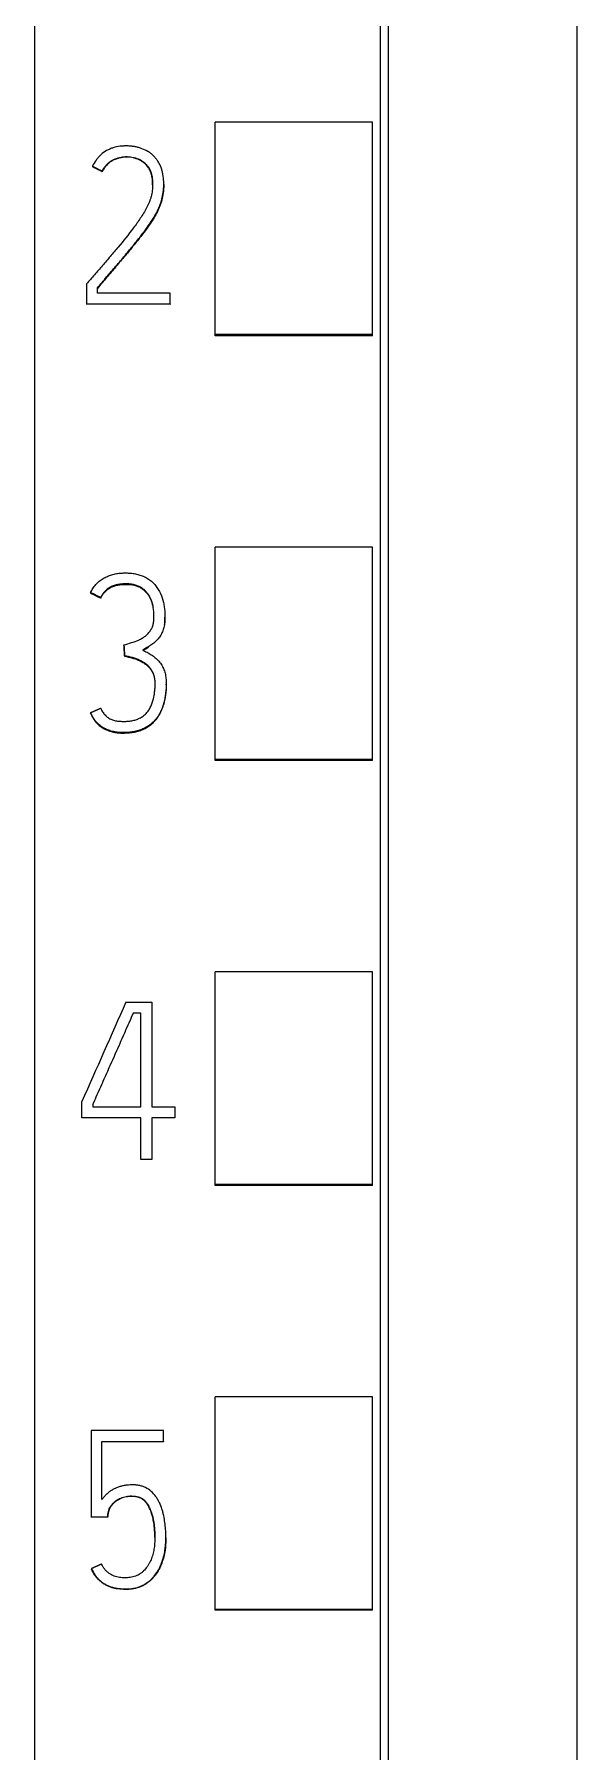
# Model space of a CAD drawing. Header units: millimetres. Extents: x 4137 to 6698, y 1400 to 3585.
# Drawn here: x 5285.45 to 5292.35, y 3271.33 to 3293.16 of the extents above; entities that cross this region are included whole.
import ezdxf

# ---------------------------------------------------------------- set-up
doc = ezdxf.new("R2010")
doc.units = ezdxf.units.MM
doc.layers.add('000-PI-Oprema', color=30, linetype='Continuous', lineweight=5)

msp = doc.modelspace()

# ---------------------------------------------------------------- linework, layer by layer
at = {"layer": '000-PI-Oprema', "color": 0, "linetype": 'ByBlock', "lineweight": 0}
for p, q in [((5285.448, 3360.459), (5285.448, 3247.041)), ((5289.848, 3358.178), (5289.848, 3249.363)), ((5287.748, 3289.342), (5287.748, 3292.044)), ((5289.748, 3292.044), (5287.748, 3292.044)), ((5289.748, 3289.342), (5289.748, 3292.044)), ((5286.187, 3291.483), (5286.187, 3291.476)), ((5286.312, 3291.419), (5286.312, 3291.413)), ((5287.095, 3291.251), (5287.095, 3291.257)), ((5286.113, 3289.987), (5286.113, 3289.732)), ((5286.251, 3289.87), (5286.251, 3289.937)), ((5287.178, 3289.87), (5286.251, 3289.87)), ((5287.178, 3289.732), (5287.178, 3289.87)), ((5286.113, 3289.732), (5286.113, 3289.725)), ((5286.113, 3289.732), (5287.178, 3289.732)), ((5287.178, 3289.732), (5287.178, 3289.725)), ((5287.748, 3289.328), (5287.748, 3289.342)), ((5289.748, 3289.342), (5287.748, 3289.342)), ((5289.748, 3289.328), (5287.748, 3289.328)), ((5289.748, 3289.328), (5289.748, 3289.342)), ((5287.748, 3283.941), (5287.748, 3286.642)), ((5289.748, 3286.642), (5287.748, 3286.642)), ((5289.748, 3283.941), (5289.748, 3286.642)), ((5286.164, 3286.063), (5286.164, 3286.057)), ((5286.292, 3285.999), (5286.292, 3285.993)), ((5287.11, 3285.745), (5287.11, 3285.751)), ((5286.588, 3285.398), (5286.588, 3285.392)), ((5286.597, 3285.259), (5286.597, 3285.253)), ((5287.127, 3284.891), (5287.127, 3284.898)), ((5286.164, 3284.536), (5286.164, 3284.53)), ((5287.748, 3283.928), (5287.748, 3283.941)), ((5289.748, 3283.941), (5287.748, 3283.941)), ((5289.748, 3283.928), (5287.748, 3283.928)), ((5289.748, 3283.928), (5289.748, 3283.941)), ((5287.748, 3278.539), (5287.748, 3281.241)), ((5289.748, 3281.241), (5287.748, 3281.241)), ((5289.748, 3278.539), (5289.748, 3281.241)), ((5286.613, 3280.856), (5286.943, 3280.856)), ((5286.943, 3280.856), (5286.943, 3279.525)), ((5286.802, 3280.718), (5286.705, 3280.718)), ((5286.802, 3279.525), (5286.802, 3280.718)), ((5286.053, 3279.387), (5286.053, 3279.592)), ((5286.192, 3279.562), (5286.192, 3279.525)), ((5286.192, 3279.525), (5286.802, 3279.525)), ((5286.943, 3279.525), (5287.237, 3279.525)), ((5287.237, 3279.525), (5287.237, 3279.387)), ((5286.802, 3279.387), (5286.053, 3279.387)), ((5286.802, 3278.857), (5286.802, 3279.387)), ((5286.943, 3279.387), (5286.943, 3278.857)), ((5287.237, 3279.387), (5286.943, 3279.387)), ((5286.943, 3278.857), (5286.802, 3278.857)), ((5287.748, 3278.528), (5287.748, 3278.539)), ((5289.748, 3278.539), (5287.748, 3278.539)), ((5289.748, 3278.528), (5287.748, 3278.528)), ((5289.748, 3278.528), (5289.748, 3278.539)), ((5287.748, 3273.138), (5287.748, 3275.839)), ((5289.748, 3275.839), (5287.748, 3275.839)), ((5289.748, 3273.138), (5289.748, 3275.839)), ((5286.169, 3275.411), (5286.169, 3274.313)), ((5287.093, 3275.411), (5286.169, 3275.411)), ((5287.093, 3275.273), (5287.093, 3275.411)), ((5286.308, 3274.535), (5286.308, 3275.273)), ((5286.308, 3275.273), (5287.093, 3275.273)), ((5287.093, 3275.273), (5287.093, 3275.266)), ((5286.169, 3274.313), (5286.169, 3274.307)), ((5286.169, 3274.313), (5286.38, 3274.313)), ((5286.38, 3274.313), (5286.38, 3274.307)), ((5287.121, 3274.048), (5287.121, 3274.054)), ((5286.175, 3273.656), (5286.175, 3273.65)), ((5287.748, 3273.128), (5287.748, 3273.138)), ((5289.748, 3273.138), (5287.748, 3273.138)), ((5289.748, 3273.128), (5287.748, 3273.128)), ((5289.748, 3273.128), (5289.748, 3273.138))]:
    msp.add_line(p, q, dxfattribs=at)
at = {"layer": '000-PI-Oprema', "color": 18, "linetype": 'ByBlock', "lineweight": 0, "true_color": 0x000000}
msp.add_ellipse((5296.271, 3240.933), major_axis=(441.592, 998.143), ratio=0.022901, start_param=1.540922, end_param=1.542189, dxfattribs=at)
at = {"layer": '000-PI-Oprema', "color": 0, "linetype": 'ByBlock', "lineweight": 0}
for points, knots in [([(5289.948, 3358.364), (5289.948, 3355.32), (5289.948, 3345.75), (5289.948, 3331.58), (5289.948, 3317.013), (5289.948, 3302.803), (5289.948, 3288.509), (5289.948, 3273.023), (5289.948, 3260.383), (5289.948, 3252.418), (5289.948, 3249.078)], [0, 0, 0, 0, 0.083934, 0.263736, 0.389889, 0.484142, 0.653794, 0.78188, 0.908517, 1, 1, 1, 1]), ([(5292.348, 3355.298), (5292.348, 3353.275), (5292.348, 3344.726), (5292.348, 3331.58), (5292.348, 3317.013), (5292.348, 3302.803), (5292.348, 3288.509), (5292.348, 3273.023), (5292.348, 3260.265), (5292.348, 3251.383), (5292.348, 3247.126), (5292.348, 3246.328)], [0, 0, 0, 0, 0.055935, 0.236292, 0.362833, 0.457376, 0.627551, 0.756032, 0.883059, 0.978086, 1, 1, 1, 1]), ([(5286.251, 3289.937), (5286.29, 3289.983), (5286.329, 3290.029), (5286.407, 3290.121), (5286.446, 3290.166), (5286.525, 3290.258), (5286.564, 3290.304), (5286.641, 3290.396), (5286.68, 3290.443), (5286.756, 3290.536), (5286.793, 3290.583), (5286.848, 3290.655), (5286.866, 3290.68), (5286.901, 3290.729), (5286.918, 3290.754), (5286.952, 3290.804), (5286.968, 3290.829), (5286.998, 3290.881), (5287.012, 3290.908), (5287.031, 3290.949), (5287.037, 3290.962), (5287.048, 3290.991), (5287.053, 3291.005), (5287.067, 3291.048), (5287.075, 3291.077), (5287.086, 3291.136), (5287.09, 3291.166), (5287.093, 3291.211), (5287.094, 3291.226), (5287.095, 3291.257), (5287.095, 3291.272), (5287.093, 3291.317), (5287.089, 3291.347), (5287.081, 3291.392), (5287.078, 3291.406), (5287.07, 3291.436), (5287.066, 3291.45), (5287.056, 3291.479), (5287.049, 3291.493), (5287.036, 3291.519), (5287.029, 3291.533), (5287.017, 3291.552), (5287.012, 3291.558), (5287.003, 3291.57), (5286.999, 3291.576), (5286.984, 3291.594), (5286.974, 3291.605), (5286.953, 3291.626), (5286.941, 3291.636), (5286.923, 3291.65), (5286.917, 3291.655), (5286.905, 3291.663), (5286.898, 3291.667), (5286.865, 3291.687), (5286.837, 3291.699), (5286.794, 3291.714), (5286.78, 3291.718), (5286.751, 3291.726), (5286.736, 3291.729), (5286.706, 3291.734), (5286.691, 3291.736), (5286.661, 3291.739), (5286.646, 3291.74), (5286.615, 3291.741), (5286.6, 3291.74), (5286.57, 3291.739), (5286.555, 3291.738), (5286.51, 3291.733), (5286.48, 3291.727), (5286.437, 3291.713), (5286.423, 3291.708), (5286.402, 3291.698), (5286.395, 3291.695), (5286.381, 3291.688), (5286.374, 3291.685), (5286.342, 3291.666), (5286.317, 3291.648), (5286.283, 3291.618), (5286.272, 3291.607), (5286.252, 3291.584), (5286.242, 3291.573), (5286.216, 3291.536), (5286.2, 3291.511), (5286.187, 3291.483)], [0, 0, 0, 0, 0.0625, 0.0625, 0.125, 0.125, 0.1875, 0.1875, 0.25, 0.25, 0.3125, 0.3125, 0.34375, 0.34375, 0.375, 0.375, 0.40625, 0.40625, 0.4375, 0.4375, 0.453125, 0.453125, 0.46875, 0.46875, 0.5, 0.5, 0.53125, 0.53125, 0.546875, 0.546875, 0.5625, 0.5625, 0.59375, 0.59375, 0.609375, 0.609375, 0.625, 0.625, 0.640625, 0.640625, 0.65625, 0.65625, 0.664063, 0.664063, 0.671875, 0.671875, 0.6875, 0.6875, 0.703125, 0.703125, 0.710938, 0.710938, 0.71875, 0.71875, 0.75, 0.75, 0.765625, 0.765625, 0.78125, 0.78125, 0.796875, 0.796875, 0.8125, 0.8125, 0.828125, 0.828125, 0.84375, 0.84375, 0.875, 0.875, 0.890625, 0.890625, 0.898438, 0.898438, 0.90625, 0.90625, 0.9375, 0.9375, 0.953125, 0.953125, 0.96875, 0.96875, 1, 1, 1, 1]), ([(5286.312, 3291.419), (5286.324, 3291.442), (5286.337, 3291.464), (5286.361, 3291.495), (5286.37, 3291.504), (5286.389, 3291.523), (5286.399, 3291.531), (5286.43, 3291.554), (5286.453, 3291.566), (5286.501, 3291.586), (5286.526, 3291.593), (5286.564, 3291.6), (5286.577, 3291.602), (5286.603, 3291.604), (5286.616, 3291.605), (5286.655, 3291.604), (5286.681, 3291.601), (5286.718, 3291.593), (5286.731, 3291.589), (5286.756, 3291.581), (5286.768, 3291.576), (5286.803, 3291.56), (5286.825, 3291.546), (5286.855, 3291.522), (5286.865, 3291.513), (5286.883, 3291.494), (5286.891, 3291.484), (5286.902, 3291.468), (5286.906, 3291.462), (5286.912, 3291.451), (5286.921, 3291.434), (5286.928, 3291.416), (5286.937, 3291.391), (5286.94, 3291.378), (5286.945, 3291.353), (5286.947, 3291.34), (5286.951, 3291.314), (5286.952, 3291.302), (5286.953, 3291.276), (5286.953, 3291.263), (5286.953, 3291.237), (5286.953, 3291.224), (5286.951, 3291.198), (5286.95, 3291.185), (5286.945, 3291.147), (5286.94, 3291.121), (5286.93, 3291.084), (5286.926, 3291.071), (5286.918, 3291.047), (5286.913, 3291.035), (5286.898, 3290.999), (5286.887, 3290.975), (5286.864, 3290.93), (5286.851, 3290.908), (5286.824, 3290.864), (5286.81, 3290.842), (5286.768, 3290.778), (5286.738, 3290.737), (5286.645, 3290.613), (5286.58, 3290.533), (5286.481, 3290.415), (5286.448, 3290.376), (5286.381, 3290.298), (5286.348, 3290.259), (5286.281, 3290.181), (5286.247, 3290.142), (5286.18, 3290.064), (5286.146, 3290.025), (5286.113, 3289.987)], [0, 0, 0, 0, 0.03125, 0.03125, 0.046875, 0.046875, 0.0625, 0.0625, 0.09375, 0.09375, 0.125, 0.125, 0.140625, 0.140625, 0.15625, 0.15625, 0.1875, 0.1875, 0.203125, 0.203125, 0.21875, 0.21875, 0.25, 0.25, 0.265625, 0.265625, 0.28125, 0.28125, 0.289062, 0.289062, 0.296875, 0.3125, 0.3125, 0.328125, 0.328125, 0.34375, 0.34375, 0.359375, 0.359375, 0.375, 0.375, 0.390625, 0.390625, 0.40625, 0.40625, 0.4375, 0.4375, 0.453125, 0.453125, 0.46875, 0.46875, 0.5, 0.5, 0.53125, 0.53125, 0.5625, 0.5625, 0.625, 0.625, 0.75, 0.75, 0.8125, 0.8125, 0.875, 0.875, 0.9375, 0.9375, 1, 1, 1, 1]), ([(5286.953, 3291.248), (5286.953, 3291.258), (5286.953, 3291.269), (5286.952, 3291.292), (5286.951, 3291.305), (5286.948, 3291.33), (5286.946, 3291.343), (5286.941, 3291.369), (5286.937, 3291.381), (5286.93, 3291.406), (5286.925, 3291.418), (5286.917, 3291.436), (5286.914, 3291.442), (5286.907, 3291.453), (5286.904, 3291.459), (5286.886, 3291.486), (5286.868, 3291.505), (5286.843, 3291.526), (5286.837, 3291.53), (5286.827, 3291.537), (5286.811, 3291.548), (5286.782, 3291.564), (5286.758, 3291.574), (5286.733, 3291.583), (5286.721, 3291.586), (5286.683, 3291.595), (5286.657, 3291.598), (5286.605, 3291.599), (5286.566, 3291.595), (5286.528, 3291.586), (5286.503, 3291.579), (5286.49, 3291.575), (5286.466, 3291.565), (5286.454, 3291.56), (5286.432, 3291.547), (5286.42, 3291.54), (5286.389, 3291.517), (5286.37, 3291.499), (5286.346, 3291.469), (5286.338, 3291.458), (5286.324, 3291.436), (5286.318, 3291.425), (5286.312, 3291.413)], [0, 0, 0, 0, 0.034384, 0.034384, 0.076368, 0.076368, 0.118351, 0.118351, 0.160334, 0.160334, 0.202317, 0.202317, 0.223309, 0.223309, 0.244301, 0.244301, 0.328267, 0.328267, 0.349259, 0.349259, 0.370251, 0.412234, 0.454217, 0.454217, 0.496201, 0.496201, 0.580167, 0.580167, 0.664134, 0.706117, 0.706117, 0.7481, 0.7481, 0.790084, 0.790084, 0.832067, 0.832067, 0.916033, 0.916033, 0.958017, 0.958017, 1, 1, 1, 1]), ([(5287.095, 3291.25), (5287.095, 3291.245), (5287.095, 3291.239), (5287.094, 3291.218), (5287.093, 3291.203), (5287.09, 3291.158), (5287.086, 3291.128), (5287.074, 3291.069), (5287.067, 3291.04), (5287.053, 3290.997), (5287.047, 3290.983), (5287.036, 3290.954), (5287.03, 3290.94), (5287.011, 3290.899), (5286.997, 3290.873), (5286.967, 3290.821), (5286.95, 3290.796), (5286.917, 3290.746), (5286.9, 3290.721), (5286.865, 3290.673), (5286.847, 3290.648), (5286.793, 3290.576), (5286.755, 3290.529), (5286.679, 3290.436), (5286.641, 3290.39), (5286.563, 3290.297), (5286.524, 3290.252), (5286.446, 3290.16), (5286.407, 3290.114), (5286.329, 3290.022), (5286.29, 3289.976), (5286.251, 3289.93)], [0, 0, 0, 0, 0.010377, 0.010377, 0.038652, 0.038652, 0.095202, 0.095202, 0.151752, 0.151752, 0.180027, 0.180027, 0.208302, 0.208302, 0.264851, 0.264851, 0.321401, 0.321401, 0.377951, 0.377951, 0.434501, 0.434501, 0.547601, 0.547601, 0.660701, 0.660701, 0.7738, 0.7738, 0.8869, 0.8869, 1, 1, 1, 1]), ([(5286.164, 3286.063), (5286.172, 3286.082), (5286.192, 3286.117), (5286.216, 3286.149), (5286.237, 3286.172), (5286.244, 3286.179), (5286.258, 3286.193), (5286.266, 3286.2), (5286.289, 3286.219), (5286.306, 3286.231), (5286.332, 3286.246), (5286.341, 3286.252), (5286.359, 3286.261), (5286.368, 3286.265), (5286.395, 3286.278), (5286.414, 3286.285), (5286.443, 3286.293), (5286.453, 3286.296), (5286.473, 3286.3), (5286.483, 3286.302), (5286.513, 3286.307), (5286.553, 3286.312), (5286.593, 3286.313), (5286.633, 3286.312), (5286.653, 3286.312), (5286.693, 3286.308), (5286.714, 3286.305), (5286.753, 3286.297), (5286.773, 3286.292), (5286.811, 3286.28), (5286.83, 3286.273), (5286.857, 3286.26), (5286.866, 3286.255), (5286.884, 3286.245), (5286.893, 3286.24), (5286.918, 3286.223), (5286.933, 3286.211), (5286.956, 3286.191), (5286.963, 3286.184), (5286.977, 3286.169), (5286.983, 3286.161), (5287.016, 3286.122), (5287.036, 3286.088), (5287.07, 3286.014), (5287.082, 3285.975), (5287.095, 3285.917), (5287.099, 3285.897), (5287.104, 3285.857), (5287.106, 3285.837), (5287.109, 3285.797), (5287.11, 3285.777), (5287.11, 3285.736), (5287.11, 3285.716), (5287.107, 3285.676), (5287.104, 3285.656), (5287.096, 3285.616), (5287.091, 3285.597), (5287.076, 3285.559), (5287.067, 3285.541), (5287.052, 3285.515), (5287.046, 3285.506), (5287.035, 3285.49), (5287.028, 3285.482), (5287.009, 3285.459), (5286.995, 3285.445), (5286.972, 3285.425), (5286.964, 3285.418), (5286.948, 3285.406), (5286.94, 3285.4), (5286.915, 3285.383), (5286.898, 3285.373), (5286.863, 3285.353), (5286.845, 3285.343), (5286.827, 3285.334)], [0, 0, 0, 0, 0.03125, 0.0625, 0.0625, 0.078125, 0.078125, 0.09375, 0.09375, 0.125, 0.125, 0.140625, 0.140625, 0.15625, 0.15625, 0.1875, 0.1875, 0.203125, 0.203125, 0.21875, 0.21875, 0.25, 0.28125, 0.28125, 0.3125, 0.3125, 0.34375, 0.34375, 0.375, 0.375, 0.40625, 0.40625, 0.421875, 0.421875, 0.4375, 0.4375, 0.46875, 0.46875, 0.484375, 0.484375, 0.5, 0.5, 0.5625, 0.5625, 0.625, 0.625, 0.65625, 0.65625, 0.6875, 0.6875, 0.71875, 0.71875, 0.75, 0.75, 0.78125, 0.78125, 0.8125, 0.8125, 0.84375, 0.84375, 0.859375, 0.859375, 0.875, 0.875, 0.90625, 0.90625, 0.921875, 0.921875, 0.9375, 0.9375, 0.96875, 0.96875, 1, 1, 1, 1]), ([(5286.588, 3285.398), (5286.62, 3285.407), (5286.651, 3285.417), (5286.714, 3285.437), (5286.746, 3285.446), (5286.791, 3285.467), (5286.806, 3285.475), (5286.834, 3285.492), (5286.848, 3285.501), (5286.867, 3285.516), (5286.874, 3285.521), (5286.886, 3285.533), (5286.892, 3285.539), (5286.908, 3285.557), (5286.918, 3285.57), (5286.931, 3285.591), (5286.936, 3285.598), (5286.943, 3285.613), (5286.947, 3285.62), (5286.956, 3285.644), (5286.96, 3285.659), (5286.966, 3285.692), (5286.967, 3285.708), (5286.969, 3285.742), (5286.969, 3285.758), (5286.968, 3285.807), (5286.966, 3285.84), (5286.958, 3285.889), (5286.954, 3285.905), (5286.948, 3285.929), (5286.946, 3285.937), (5286.94, 3285.953), (5286.938, 3285.961), (5286.928, 3285.984), (5286.921, 3285.999), (5286.905, 3286.028), (5286.896, 3286.042), (5286.875, 3286.068), (5286.864, 3286.08), (5286.847, 3286.098), (5286.84, 3286.103), (5286.827, 3286.113), (5286.821, 3286.118), (5286.799, 3286.132), (5286.785, 3286.14), (5286.754, 3286.152), (5286.738, 3286.157), (5286.706, 3286.165), (5286.689, 3286.168), (5286.657, 3286.172), (5286.64, 3286.173), (5286.607, 3286.174), (5286.59, 3286.174), (5286.557, 3286.172), (5286.54, 3286.17), (5286.508, 3286.165), (5286.492, 3286.161), (5286.468, 3286.154), (5286.46, 3286.152), (5286.444, 3286.146), (5286.436, 3286.143), (5286.421, 3286.135), (5286.414, 3286.132), (5286.4, 3286.123), (5286.393, 3286.118), (5286.373, 3286.104), (5286.36, 3286.093), (5286.337, 3286.069), (5286.326, 3286.056), (5286.307, 3286.029), (5286.299, 3286.014), (5286.292, 3285.999)], [0, 0, 0, 0, 0.0625, 0.0625, 0.125, 0.125, 0.15625, 0.15625, 0.1875, 0.1875, 0.203125, 0.203125, 0.21875, 0.21875, 0.25, 0.25, 0.265625, 0.265625, 0.28125, 0.28125, 0.3125, 0.3125, 0.34375, 0.34375, 0.375, 0.375, 0.4375, 0.4375, 0.46875, 0.46875, 0.484375, 0.484375, 0.5, 0.5, 0.53125, 0.53125, 0.5625, 0.5625, 0.59375, 0.59375, 0.609375, 0.609375, 0.625, 0.625, 0.65625, 0.65625, 0.6875, 0.6875, 0.71875, 0.71875, 0.75, 0.75, 0.78125, 0.78125, 0.8125, 0.8125, 0.84375, 0.84375, 0.859375, 0.859375, 0.875, 0.875, 0.890625, 0.890625, 0.90625, 0.90625, 0.9375, 0.9375, 0.96875, 0.96875, 1, 1, 1, 1]), ([(5286.292, 3285.993), (5286.299, 3286.008), (5286.307, 3286.022), (5286.326, 3286.049), (5286.336, 3286.062), (5286.353, 3286.08), (5286.359, 3286.086), (5286.372, 3286.097), (5286.378, 3286.102), (5286.392, 3286.112), (5286.399, 3286.116), (5286.413, 3286.125), (5286.42, 3286.128), (5286.442, 3286.139), (5286.458, 3286.145), (5286.49, 3286.155), (5286.506, 3286.158), (5286.538, 3286.164), (5286.555, 3286.165), (5286.588, 3286.168), (5286.605, 3286.168), (5286.654, 3286.167), (5286.687, 3286.164), (5286.727, 3286.154), (5286.736, 3286.152), (5286.751, 3286.147), (5286.759, 3286.144), (5286.782, 3286.135), (5286.797, 3286.127), (5286.818, 3286.114), (5286.825, 3286.109), (5286.838, 3286.099), (5286.844, 3286.093), (5286.862, 3286.076), (5286.874, 3286.064), (5286.889, 3286.044), (5286.894, 3286.038), (5286.903, 3286.024), (5286.916, 3286.003), (5286.927, 3285.981), (5286.94, 3285.95), (5286.945, 3285.934), (5286.953, 3285.904), (5286.956, 3285.891), (5286.959, 3285.877)], [0, 0, 0, 0, 0.055991, 0.055991, 0.111982, 0.111982, 0.139978, 0.139978, 0.167973, 0.167973, 0.195969, 0.195969, 0.223964, 0.223964, 0.279955, 0.279955, 0.335946, 0.335946, 0.391937, 0.391937, 0.447928, 0.447928, 0.55991, 0.55991, 0.587906, 0.587906, 0.615901, 0.615901, 0.671892, 0.671892, 0.699888, 0.699888, 0.727884, 0.727884, 0.783875, 0.783875, 0.81187, 0.81187, 0.839866, 0.895857, 0.895857, 0.951848, 0.951848, 1, 1, 1, 1]), ([(5287.104, 3285.652), (5287.106, 3285.664), (5287.107, 3285.676), (5287.109, 3285.707), (5287.11, 3285.726), (5287.11, 3285.744)], [0, 0, 0, 0, 0.4, 0.4, 1, 1, 1, 1]), ([(5286.827, 3285.334), (5286.846, 3285.325), (5286.864, 3285.314), (5286.9, 3285.293), (5286.918, 3285.282), (5286.954, 3285.259), (5286.971, 3285.247), (5286.995, 3285.227), (5287.003, 3285.22), (5287.018, 3285.205), (5287.025, 3285.197), (5287.046, 3285.174), (5287.058, 3285.157), (5287.074, 3285.129), (5287.079, 3285.12), (5287.089, 3285.101), (5287.093, 3285.091), (5287.104, 3285.062), (5287.11, 3285.042), (5287.117, 3285.011), (5287.119, 3285), (5287.122, 3284.979), (5287.124, 3284.969), (5287.126, 3284.937), (5287.127, 3284.916), (5287.126, 3284.875), (5287.126, 3284.854), (5287.123, 3284.812), (5287.121, 3284.791), (5287.116, 3284.749), (5287.112, 3284.728), (5287.1, 3284.667), (5287.089, 3284.627), (5287.069, 3284.578), (5287.065, 3284.569), (5287.056, 3284.549), (5287.051, 3284.54), (5287.036, 3284.512), (5287.025, 3284.494), (5287, 3284.46), (5286.987, 3284.444), (5286.965, 3284.421), (5286.957, 3284.414), (5286.941, 3284.399), (5286.933, 3284.393), (5286.908, 3284.373), (5286.891, 3284.362), (5286.863, 3284.346), (5286.854, 3284.341), (5286.835, 3284.332), (5286.825, 3284.328), (5286.776, 3284.308), (5286.735, 3284.298), (5286.672, 3284.288), (5286.651, 3284.286), (5286.609, 3284.284), (5286.588, 3284.284), (5286.546, 3284.284), (5286.525, 3284.285), (5286.493, 3284.289), (5286.483, 3284.29), (5286.462, 3284.294), (5286.451, 3284.296), (5286.42, 3284.303), (5286.4, 3284.31), (5286.371, 3284.322), (5286.361, 3284.326), (5286.342, 3284.335), (5286.333, 3284.34), (5286.305, 3284.356), (5286.288, 3284.368), (5286.264, 3284.389), (5286.256, 3284.396), (5286.241, 3284.411), (5286.234, 3284.419), (5286.214, 3284.444), (5286.203, 3284.462), (5286.182, 3284.498), (5286.172, 3284.517), (5286.164, 3284.536)], [0, 0, 0, 0, 0.03125, 0.03125, 0.0625, 0.0625, 0.09375, 0.09375, 0.109375, 0.109375, 0.125, 0.125, 0.15625, 0.15625, 0.171875, 0.171875, 0.1875, 0.1875, 0.21875, 0.21875, 0.234375, 0.234375, 0.25, 0.25, 0.28125, 0.28125, 0.3125, 0.3125, 0.34375, 0.34375, 0.375, 0.375, 0.4375, 0.4375, 0.453125, 0.453125, 0.46875, 0.46875, 0.5, 0.5, 0.53125, 0.53125, 0.546875, 0.546875, 0.5625, 0.5625, 0.59375, 0.59375, 0.609375, 0.609375, 0.625, 0.625, 0.6875, 0.6875, 0.71875, 0.71875, 0.75, 0.75, 0.78125, 0.78125, 0.796875, 0.796875, 0.8125, 0.8125, 0.84375, 0.84375, 0.859375, 0.859375, 0.875, 0.875, 0.90625, 0.90625, 0.921875, 0.921875, 0.9375, 0.9375, 0.96875, 0.96875, 1, 1, 1, 1]), ([(5286.292, 3284.594), (5286.298, 3284.578), (5286.306, 3284.563), (5286.325, 3284.534), (5286.335, 3284.52), (5286.353, 3284.501), (5286.359, 3284.495), (5286.372, 3284.483), (5286.379, 3284.478), (5286.393, 3284.468), (5286.401, 3284.464), (5286.416, 3284.456), (5286.424, 3284.452), (5286.448, 3284.443), (5286.465, 3284.438), (5286.499, 3284.431), (5286.516, 3284.429), (5286.551, 3284.426), (5286.568, 3284.425), (5286.602, 3284.425), (5286.619, 3284.426), (5286.654, 3284.429), (5286.671, 3284.431), (5286.696, 3284.436), (5286.705, 3284.438), (5286.722, 3284.442), (5286.73, 3284.444), (5286.755, 3284.452), (5286.771, 3284.459), (5286.794, 3284.47), (5286.802, 3284.474), (5286.817, 3284.483), (5286.824, 3284.488), (5286.845, 3284.503), (5286.858, 3284.515), (5286.882, 3284.54), (5286.893, 3284.553), (5286.912, 3284.582), (5286.921, 3284.597), (5286.936, 3284.629), (5286.942, 3284.645), (5286.959, 3284.694), (5286.967, 3284.727), (5286.976, 3284.778), (5286.978, 3284.795), (5286.982, 3284.83), (5286.983, 3284.847), (5286.985, 3284.882), (5286.985, 3284.899), (5286.985, 3284.925), (5286.984, 3284.934), (5286.983, 3284.951), (5286.982, 3284.959), (5286.978, 3284.985), (5286.974, 3285.002), (5286.966, 3285.026), (5286.962, 3285.034), (5286.955, 3285.05), (5286.951, 3285.058), (5286.938, 3285.08), (5286.928, 3285.094), (5286.906, 3285.121), (5286.894, 3285.133), (5286.867, 3285.156), (5286.853, 3285.166), (5286.824, 3285.185), (5286.809, 3285.193), (5286.778, 3285.208), (5286.762, 3285.215), (5286.73, 3285.227), (5286.714, 3285.232), (5286.664, 3285.246), (5286.631, 3285.254), (5286.597, 3285.259)], [0, 0, 0, 0, 0.03125, 0.03125, 0.0625, 0.0625, 0.078125, 0.078125, 0.09375, 0.09375, 0.109375, 0.109375, 0.125, 0.125, 0.15625, 0.15625, 0.1875, 0.1875, 0.21875, 0.21875, 0.25, 0.25, 0.28125, 0.28125, 0.296875, 0.296875, 0.3125, 0.3125, 0.34375, 0.34375, 0.359375, 0.359375, 0.375, 0.375, 0.40625, 0.40625, 0.4375, 0.4375, 0.46875, 0.46875, 0.5, 0.5, 0.5625, 0.5625, 0.59375, 0.59375, 0.625, 0.625, 0.65625, 0.65625, 0.671875, 0.671875, 0.6875, 0.6875, 0.71875, 0.71875, 0.734375, 0.734375, 0.75, 0.75, 0.78125, 0.78125, 0.8125, 0.8125, 0.84375, 0.84375, 0.875, 0.875, 0.90625, 0.90625, 0.9375, 0.9375, 1, 1, 1, 1]), ([(5286.597, 3285.253), (5286.631, 3285.248), (5286.664, 3285.24), (5286.714, 3285.226), (5286.73, 3285.221), (5286.762, 3285.209), (5286.778, 3285.202), (5286.801, 3285.191), (5286.809, 3285.187), (5286.824, 3285.178), (5286.832, 3285.174), (5286.854, 3285.16), (5286.867, 3285.15), (5286.887, 3285.133), (5286.894, 3285.127), (5286.906, 3285.114), (5286.911, 3285.108), (5286.928, 3285.088), (5286.938, 3285.074), (5286.951, 3285.051), (5286.955, 3285.044), (5286.959, 3285.035), (5286.959, 3285.035), (5286.959, 3285.035)], [0, 0, 0, 0, 0.234563, 0.234563, 0.351844, 0.351844, 0.469126, 0.469126, 0.527766, 0.527766, 0.586407, 0.586407, 0.703689, 0.703689, 0.762329, 0.762329, 0.82097, 0.82097, 0.938251, 0.938251, 0.996892, 0.996892, 1, 1, 1, 1]), ([(5286.827, 3285.328), (5286.845, 3285.337), (5286.863, 3285.347), (5286.888, 3285.361), (5286.896, 3285.366), (5286.904, 3285.371)], [0, 0, 0, 0, 0.680967, 0.680967, 1, 1, 1, 1]), ([(5286.164, 3284.53), (5286.172, 3284.51), (5286.182, 3284.492), (5286.203, 3284.455), (5286.214, 3284.438), (5286.234, 3284.413), (5286.241, 3284.405), (5286.256, 3284.39), (5286.264, 3284.382), (5286.288, 3284.362), (5286.305, 3284.35), (5286.332, 3284.334), (5286.342, 3284.329), (5286.361, 3284.32), (5286.37, 3284.316), (5286.399, 3284.304), (5286.419, 3284.297), (5286.46, 3284.287), (5286.481, 3284.284), (5286.523, 3284.279), (5286.544, 3284.278), (5286.586, 3284.277), (5286.607, 3284.278), (5286.649, 3284.28), (5286.67, 3284.282), (5286.701, 3284.287), (5286.712, 3284.288), (5286.732, 3284.292), (5286.743, 3284.295), (5286.773, 3284.303), (5286.793, 3284.309), (5286.822, 3284.32), (5286.832, 3284.325), (5286.851, 3284.334), (5286.861, 3284.338), (5286.888, 3284.354), (5286.906, 3284.365), (5286.939, 3284.391), (5286.955, 3284.405), (5286.984, 3284.435), (5286.998, 3284.451), (5287.023, 3284.485), (5287.034, 3284.503), (5287.049, 3284.53), (5287.054, 3284.54), (5287.063, 3284.559), (5287.067, 3284.568), (5287.088, 3284.617), (5287.099, 3284.657), (5287.112, 3284.719), (5287.115, 3284.74), (5287.121, 3284.781), (5287.123, 3284.802), (5287.124, 3284.826), (5287.125, 3284.829), (5287.125, 3284.833)], [0, 0, 0, 0, 0.045146, 0.045146, 0.090291, 0.090291, 0.112864, 0.112864, 0.135437, 0.135437, 0.180583, 0.180583, 0.203156, 0.203156, 0.225729, 0.225729, 0.270874, 0.270874, 0.31602, 0.31602, 0.361166, 0.361166, 0.406311, 0.406311, 0.451457, 0.451457, 0.47403, 0.47403, 0.496603, 0.496603, 0.541748, 0.541748, 0.564321, 0.564321, 0.586894, 0.586894, 0.63204, 0.63204, 0.677186, 0.677186, 0.722331, 0.722331, 0.767477, 0.767477, 0.79005, 0.79005, 0.812623, 0.812623, 0.902914, 0.902914, 0.94806, 0.94806, 0.993206, 0.993206, 1, 1, 1, 1]), ([(5286.705, 3280.718), (5286.694, 3280.693), (5286.684, 3280.669), (5286.663, 3280.621), (5286.652, 3280.597), (5286.62, 3280.525), (5286.599, 3280.476), (5286.557, 3280.38), (5286.535, 3280.332), (5286.493, 3280.235), (5286.471, 3280.187), (5286.428, 3280.091), (5286.407, 3280.043), (5286.364, 3279.946), (5286.342, 3279.898), (5286.3, 3279.802), (5286.278, 3279.754), (5286.246, 3279.682), (5286.235, 3279.658), (5286.219, 3279.622), (5286.214, 3279.61), (5286.203, 3279.585), (5286.197, 3279.573), (5286.192, 3279.562)], [0, 0, 0, 0, 0.0625, 0.0625, 0.125, 0.125, 0.25, 0.25, 0.375, 0.375, 0.5, 0.5, 0.625, 0.625, 0.75, 0.75, 0.875, 0.875, 0.9375, 0.9375, 0.96875, 0.96875, 1, 1, 1, 1]), ([(5286.192, 3279.555), (5286.197, 3279.567), (5286.203, 3279.579), (5286.214, 3279.603), (5286.219, 3279.615), (5286.235, 3279.651), (5286.246, 3279.675), (5286.278, 3279.748), (5286.3, 3279.796), (5286.342, 3279.892), (5286.364, 3279.94), (5286.407, 3280.037), (5286.428, 3280.085), (5286.471, 3280.181), (5286.493, 3280.229), (5286.535, 3280.325), (5286.557, 3280.374), (5286.599, 3280.47), (5286.62, 3280.518), (5286.652, 3280.591), (5286.663, 3280.615), (5286.684, 3280.663), (5286.694, 3280.687), (5286.705, 3280.711)], [0, 0, 0, 0, 0.03125, 0.03125, 0.0625, 0.0625, 0.125, 0.125, 0.25, 0.25, 0.375, 0.375, 0.5, 0.5, 0.625, 0.625, 0.75, 0.75, 0.875, 0.875, 0.9375, 0.9375, 1, 1, 1, 1]), ([(5286.175, 3273.656), (5286.187, 3273.629), (5286.201, 3273.604), (5286.225, 3273.568), (5286.234, 3273.556), (5286.252, 3273.534), (5286.263, 3273.523), (5286.284, 3273.504), (5286.295, 3273.494), (5286.319, 3273.477), (5286.331, 3273.469), (5286.355, 3273.454), (5286.368, 3273.447), (5286.395, 3273.435), (5286.409, 3273.43), (5286.436, 3273.42), (5286.45, 3273.416), (5286.478, 3273.41), (5286.493, 3273.407), (5286.522, 3273.403), (5286.536, 3273.402), (5286.558, 3273.4), (5286.566, 3273.4), (5286.58, 3273.399), (5286.588, 3273.399), (5286.609, 3273.398), (5286.624, 3273.398), (5286.653, 3273.398), (5286.668, 3273.399), (5286.697, 3273.403), (5286.712, 3273.405), (5286.741, 3273.411), (5286.755, 3273.415), (5286.796, 3273.429), (5286.823, 3273.441), (5286.862, 3273.463), (5286.874, 3273.471), (5286.898, 3273.488), (5286.91, 3273.497), (5286.932, 3273.516), (5286.942, 3273.526), (5286.962, 3273.548), (5286.972, 3273.559), (5286.999, 3273.594), (5287.014, 3273.619), (5287.036, 3273.657), (5287.042, 3273.67), (5287.054, 3273.697), (5287.06, 3273.71), (5287.076, 3273.752), (5287.085, 3273.779), (5287.1, 3273.836), (5287.106, 3273.864), (5287.112, 3273.907), (5287.114, 3273.922), (5287.117, 3273.951), (5287.118, 3273.966), (5287.121, 3274.01), (5287.121, 3274.039), (5287.121, 3274.097), (5287.118, 3274.156), (5287.113, 3274.214), (5287.105, 3274.272), (5287.1, 3274.3), (5287.091, 3274.344), (5287.087, 3274.358), (5287.08, 3274.386), (5287.076, 3274.4), (5287.062, 3274.442), (5287.051, 3274.47), (5287.032, 3274.509), (5287.025, 3274.522), (5287.01, 3274.548), (5287.002, 3274.56), (5286.976, 3274.595), (5286.957, 3274.617), (5286.912, 3274.657), (5286.888, 3274.673), (5286.848, 3274.693), (5286.834, 3274.698), (5286.806, 3274.707), (5286.792, 3274.711), (5286.763, 3274.716), (5286.748, 3274.718), (5286.719, 3274.721), (5286.704, 3274.721), (5286.675, 3274.721), (5286.66, 3274.72), (5286.631, 3274.717), (5286.616, 3274.716), (5286.587, 3274.711), (5286.573, 3274.708), (5286.544, 3274.701), (5286.53, 3274.697), (5286.502, 3274.687), (5286.488, 3274.682), (5286.462, 3274.669), (5286.449, 3274.662), (5286.424, 3274.647), (5286.412, 3274.639), (5286.388, 3274.621), (5286.377, 3274.611), (5286.355, 3274.591), (5286.345, 3274.581), (5286.326, 3274.559), (5286.317, 3274.547), (5286.308, 3274.535)], [0, 0, 0, 0, 0.03125, 0.03125, 0.046875, 0.046875, 0.0625, 0.0625, 0.078125, 0.078125, 0.09375, 0.09375, 0.109375, 0.109375, 0.125, 0.125, 0.140625, 0.140625, 0.15625, 0.15625, 0.171875, 0.171875, 0.179688, 0.179688, 0.1875, 0.1875, 0.203125, 0.203125, 0.21875, 0.21875, 0.234375, 0.234375, 0.25, 0.25, 0.28125, 0.28125, 0.296875, 0.296875, 0.3125, 0.3125, 0.328125, 0.328125, 0.34375, 0.34375, 0.375, 0.375, 0.390625, 0.390625, 0.40625, 0.40625, 0.4375, 0.4375, 0.46875, 0.46875, 0.484375, 0.484375, 0.5, 0.5, 0.53125, 0.53125, 0.5625, 0.59375, 0.59375, 0.625, 0.625, 0.640625, 0.640625, 0.65625, 0.65625, 0.6875, 0.6875, 0.703125, 0.703125, 0.71875, 0.71875, 0.75, 0.75, 0.78125, 0.78125, 0.796875, 0.796875, 0.8125, 0.8125, 0.828125, 0.828125, 0.84375, 0.84375, 0.859375, 0.859375, 0.875, 0.875, 0.890625, 0.890625, 0.90625, 0.90625, 0.921875, 0.921875, 0.9375, 0.9375, 0.953125, 0.953125, 0.96875, 0.96875, 0.984375, 0.984375, 1, 1, 1, 1]), ([(5286.38, 3274.313), (5286.381, 3274.336), (5286.384, 3274.359), (5286.393, 3274.393), (5286.397, 3274.404), (5286.406, 3274.425), (5286.411, 3274.435), (5286.424, 3274.455), (5286.43, 3274.464), (5286.445, 3274.482), (5286.453, 3274.49), (5286.47, 3274.506), (5286.479, 3274.513), (5286.498, 3274.527), (5286.508, 3274.533), (5286.528, 3274.544), (5286.538, 3274.549), (5286.56, 3274.558), (5286.571, 3274.562), (5286.604, 3274.572), (5286.627, 3274.576), (5286.661, 3274.579), (5286.673, 3274.58), (5286.696, 3274.579), (5286.707, 3274.579), (5286.73, 3274.577), (5286.742, 3274.575), (5286.759, 3274.571), (5286.764, 3274.57), (5286.776, 3274.567), (5286.781, 3274.565), (5286.797, 3274.559), (5286.808, 3274.554), (5286.828, 3274.542), (5286.837, 3274.535), (5286.854, 3274.519), (5286.862, 3274.511), (5286.877, 3274.493), (5286.883, 3274.483), (5286.902, 3274.454), (5286.912, 3274.433), (5286.93, 3274.391), (5286.938, 3274.369), (5286.958, 3274.303), (5286.966, 3274.258), (5286.975, 3274.189), (5286.977, 3274.166), (5286.98, 3274.12), (5286.981, 3274.097), (5286.982, 3274.028), (5286.98, 3273.983), (5286.972, 3273.914), (5286.968, 3273.892), (5286.96, 3273.858), (5286.958, 3273.847), (5286.951, 3273.824), (5286.948, 3273.813), (5286.937, 3273.78), (5286.928, 3273.759), (5286.913, 3273.728), (5286.907, 3273.718), (5286.895, 3273.698), (5286.889, 3273.688), (5286.869, 3273.66), (5286.854, 3273.642), (5286.829, 3273.618), (5286.82, 3273.61), (5286.802, 3273.596), (5286.792, 3273.589), (5286.773, 3273.577), (5286.763, 3273.571), (5286.742, 3273.562), (5286.731, 3273.558), (5286.697, 3273.547), (5286.674, 3273.544), (5286.64, 3273.54), (5286.628, 3273.54), (5286.605, 3273.539), (5286.593, 3273.539), (5286.558, 3273.54), (5286.535, 3273.542), (5286.502, 3273.549), (5286.491, 3273.552), (5286.468, 3273.559), (5286.457, 3273.564), (5286.426, 3273.578), (5286.406, 3273.59), (5286.378, 3273.612), (5286.369, 3273.62), (5286.353, 3273.636), (5286.338, 3273.653), (5286.325, 3273.673), (5286.313, 3273.693), (5286.307, 3273.703), (5286.303, 3273.714)], [0, 0, 0, 0, 0.03125, 0.03125, 0.046875, 0.046875, 0.0625, 0.0625, 0.078125, 0.078125, 0.09375, 0.09375, 0.109375, 0.109375, 0.125, 0.125, 0.140625, 0.140625, 0.15625, 0.15625, 0.1875, 0.1875, 0.203125, 0.203125, 0.21875, 0.21875, 0.234375, 0.234375, 0.242187, 0.242187, 0.25, 0.25, 0.265625, 0.265625, 0.28125, 0.28125, 0.296875, 0.296875, 0.3125, 0.3125, 0.34375, 0.34375, 0.375, 0.375, 0.4375, 0.4375, 0.46875, 0.46875, 0.5, 0.5, 0.5625, 0.5625, 0.59375, 0.59375, 0.609375, 0.609375, 0.625, 0.625, 0.65625, 0.65625, 0.671875, 0.671875, 0.6875, 0.6875, 0.71875, 0.71875, 0.734375, 0.734375, 0.75, 0.75, 0.765625, 0.765625, 0.78125, 0.78125, 0.8125, 0.8125, 0.828125, 0.828125, 0.84375, 0.84375, 0.875, 0.875, 0.890625, 0.890625, 0.90625, 0.90625, 0.9375, 0.9375, 0.953125, 0.953125, 0.96875, 0.984375, 0.984375, 1, 1, 1, 1]), ([(5286.981, 3274.05), (5286.981, 3274.056), (5286.981, 3274.061), (5286.981, 3274.09), (5286.98, 3274.113), (5286.977, 3274.159), (5286.975, 3274.181), (5286.97, 3274.227), (5286.966, 3274.25), (5286.957, 3274.295), (5286.951, 3274.318), (5286.941, 3274.351), (5286.938, 3274.362), (5286.93, 3274.384), (5286.926, 3274.395), (5286.912, 3274.427), (5286.902, 3274.447), (5286.884, 3274.477), (5286.877, 3274.486), (5286.862, 3274.504), (5286.855, 3274.513), (5286.837, 3274.528), (5286.828, 3274.535), (5286.808, 3274.548), (5286.798, 3274.552), (5286.776, 3274.561), (5286.765, 3274.564), (5286.742, 3274.569), (5286.731, 3274.57), (5286.708, 3274.573), (5286.696, 3274.573), (5286.673, 3274.573), (5286.662, 3274.573), (5286.639, 3274.571), (5286.627, 3274.569), (5286.604, 3274.565), (5286.582, 3274.56), (5286.56, 3274.552), (5286.539, 3274.543), (5286.529, 3274.538), (5286.498, 3274.521), (5286.48, 3274.508), (5286.454, 3274.484), (5286.446, 3274.476), (5286.431, 3274.458), (5286.424, 3274.449), (5286.412, 3274.43), (5286.406, 3274.419), (5286.397, 3274.398), (5286.393, 3274.387), (5286.387, 3274.365), (5286.385, 3274.353), (5286.382, 3274.33), (5286.381, 3274.319), (5286.38, 3274.307)], [0, 0, 0, 0, 0.015899, 0.015899, 0.077406, 0.077406, 0.138912, 0.138912, 0.200418, 0.200418, 0.261925, 0.261925, 0.292678, 0.292678, 0.323431, 0.323431, 0.384937, 0.384937, 0.41569, 0.41569, 0.446443, 0.446443, 0.477197, 0.477197, 0.50795, 0.50795, 0.538703, 0.538703, 0.569456, 0.569456, 0.600209, 0.600209, 0.630962, 0.630962, 0.661715, 0.661715, 0.692469, 0.723222, 0.723222, 0.753975, 0.753975, 0.815481, 0.815481, 0.846234, 0.846234, 0.876987, 0.876987, 0.907741, 0.907741, 0.938494, 0.938494, 0.969247, 0.969247, 1, 1, 1, 1]), ([(5287.121, 3274.048), (5287.121, 3274.026), (5287.121, 3274.005), (5287.118, 3273.954), (5287.116, 3273.926), (5287.11, 3273.882), (5287.107, 3273.868), (5287.102, 3273.839), (5287.099, 3273.824), (5287.088, 3273.782), (5287.079, 3273.754), (5287.059, 3273.699), (5287.047, 3273.672), (5287.019, 3273.62), (5287.003, 3273.595), (5286.977, 3273.56), (5286.968, 3273.549), (5286.948, 3273.527), (5286.938, 3273.516), (5286.905, 3273.486), (5286.882, 3273.469), (5286.844, 3273.446), (5286.831, 3273.439), (5286.804, 3273.427), (5286.791, 3273.421), (5286.749, 3273.407), (5286.72, 3273.4), (5286.677, 3273.394), (5286.662, 3273.393), (5286.632, 3273.391), (5286.618, 3273.391), (5286.588, 3273.392), (5286.574, 3273.393), (5286.544, 3273.395), (5286.53, 3273.396), (5286.501, 3273.399), (5286.486, 3273.402), (5286.457, 3273.408), (5286.443, 3273.412), (5286.415, 3273.421), (5286.401, 3273.426), (5286.374, 3273.438), (5286.361, 3273.445), (5286.335, 3273.46), (5286.323, 3273.468), (5286.299, 3273.485), (5286.287, 3273.495), (5286.266, 3273.514), (5286.255, 3273.525), (5286.236, 3273.547), (5286.227, 3273.559), (5286.202, 3273.596), (5286.188, 3273.622), (5286.175, 3273.65)], [0, 0, 0, 0, 0.044434, 0.044434, 0.104157, 0.104157, 0.134018, 0.134018, 0.16388, 0.16388, 0.223602, 0.223602, 0.283325, 0.283325, 0.343048, 0.343048, 0.37291, 0.37291, 0.402771, 0.402771, 0.462494, 0.462494, 0.492355, 0.492355, 0.522217, 0.522217, 0.58194, 0.58194, 0.611801, 0.611801, 0.641663, 0.641663, 0.671524, 0.671524, 0.701386, 0.701386, 0.731247, 0.731247, 0.761108, 0.761108, 0.79097, 0.79097, 0.820831, 0.820831, 0.850693, 0.850693, 0.880554, 0.880554, 0.910416, 0.910416, 0.940277, 0.940277, 1, 1, 1, 1])]:
    msp.add_open_spline(points, degree=3, knots=knots, dxfattribs=at)
for points, weights in [([(5286.187, 3291.483), (5286.25, 3291.451), (5286.312, 3291.419)], [0.500000034111, 0.499999965889, 0.500000034111]), ([(5286.312, 3291.413), (5286.25, 3291.445), (5286.187, 3291.476)], [0.500000252145, 0.499999747855, 0.500000252145]), ([(5286.292, 3285.999), (5286.228, 3286.031), (5286.164, 3286.063)], [0.499999930142, 0.500000069858, 0.499999930142]), ([(5286.164, 3286.057), (5286.228, 3286.025), (5286.292, 3285.993)], [0.499999864443, 0.500000135557, 0.499999864443]), ([(5286.597, 3285.259), (5286.592, 3285.329), (5286.588, 3285.398)], [0.500000030996, 0.499999969004, 0.500000030996]), ([(5286.588, 3285.392), (5286.592, 3285.322), (5286.597, 3285.253)], [0.499999996594, 0.500000003406, 0.499999996594]), ([(5286.164, 3284.536), (5286.228, 3284.565), (5286.292, 3284.594)], [0.500000149421, 0.499999850579, 0.500000149421]), ([(5286.303, 3273.714), (5286.239, 3273.685), (5286.175, 3273.656)], [0.499999993177, 0.500000006823, 0.499999993177])]:
    msp.add_rational_spline(points, weights, degree=2, dxfattribs=at)

doc.saveas('drawing.dxf')
